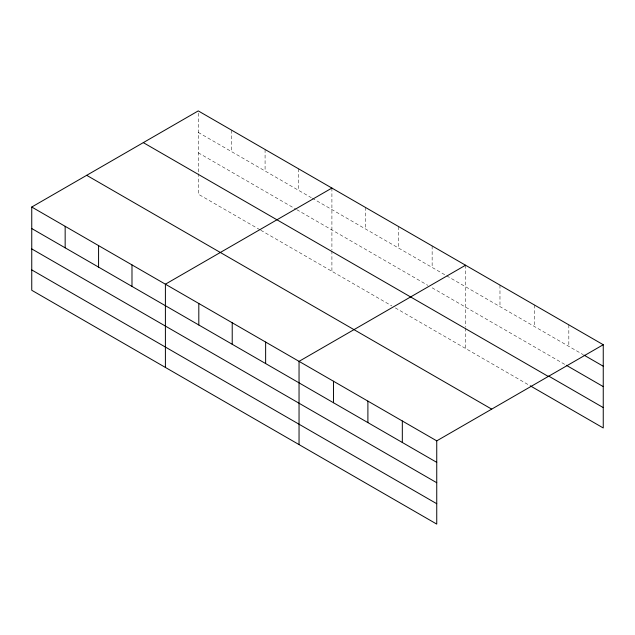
<?xml version="1.0" encoding="UTF-8"?>
<svg xmlns="http://www.w3.org/2000/svg" width="635" height="635" viewBox="0 0 635 635"><rect width="100%" height="100%" fill="white"/><g stroke="black" fill="none" stroke-linecap="round" stroke-linejoin="round"><path stroke-width="0.48" stroke-dasharray="3.17 2.38" d="M198.255 171.863L198.255 110.903M198.255 132.405L311.34 197.699M312.198 198.191L445.849 275.352M446.707 275.852L583.097 354.6M198.255 152.781L295.918 209.169M296.775 209.661L427.855 285.337M432.141 287.814L565.467 364.792M259.937 229.759L198.255 194.143L198.255 173.768M260.794 230.251L391.874 305.927M395.303 307.904L529.36 385.31M568.825 324.85L568.825 346.353M534.4 304.975L534.4 326.477M499.975 285.099L499.975 306.602M465.55 265.224L465.55 327.136M465.55 328.097L465.55 348.464M432.141 245.935L432.141 267.438M398.724 226.647L398.724 248.15M365.315 207.359L365.315 228.862M331.907 188.063L331.907 249.976M331.907 250.928L331.907 271.304M298.49 168.775L298.49 190.278M265.081 149.487L265.081 170.99M231.664 130.199L231.664 151.701"/><path stroke-width="0.95" d="M436.745 482.735L436.745 440.857L31.75 207.034L31.75 290.274L436.745 524.097L436.745 482.735L31.75 248.912M530.201 385.794L603.25 427.966L603.25 344.726L198.255 110.903L31.75 207.034M331.907 188.063L165.402 284.194L165.402 367.435M465.55 265.224L299.045 361.355L299.045 444.595M436.745 440.857L603.25 344.726M583.938 355.084L603.25 366.228M566.309 365.276L603.25 386.604M548.672 376.087L603.25 407.591M143.312 142.629L548.307 376.452M86.693 175.316L491.688 409.131M31.75 228.536L436.745 462.359M31.75 269.899L436.745 503.722M402.32 420.981L402.32 442.484M367.895 401.106L367.895 422.608M333.47 381.23L333.47 402.733M265.636 342.067L265.636 363.569M232.219 322.778L232.219 344.281M198.811 303.49L198.811 324.993M131.985 264.906L131.985 286.409M98.576 245.618L98.576 267.121M65.159 226.322L65.159 247.825"/></g></svg>
